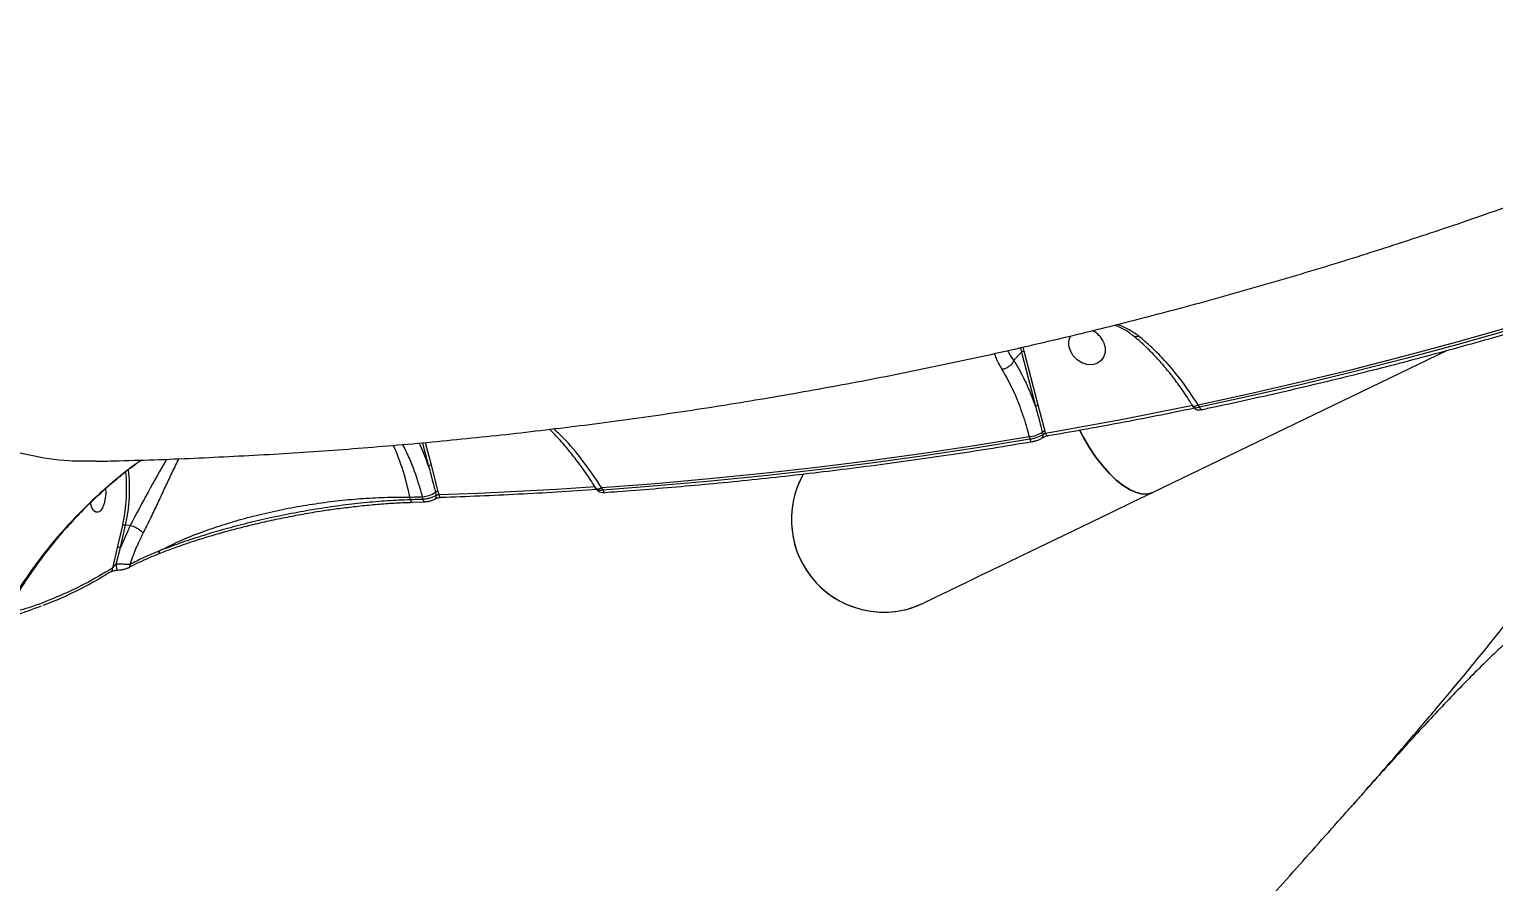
# Model space of a CAD drawing. Header units: millimetres. Extents: x -6028 to 5958, y -6064 to 4137.
# Drawn here: x 838.1 to 1170.8, y -1799.5 to -1605.9 of the extents above; entities that cross this region are included whole.
import ezdxf

# ---------------------------------------------------------------- set-up
doc = ezdxf.new("R2010")
doc.units = ezdxf.units.MM
for name, color, linetype in [('DIKOM_ОБЪЕКТ', 7, 'Continuous'), ('DIKOM_РАЗМЕР_ЗОНА', 7, 'Continuous'), ('DIKOM_РАЗМЕР_ОБЪЕКТА', 7, 'Continuous')]:
    doc.layers.add(name, color=color, linetype=linetype)
doc.styles.add('style1', font='arial.ttf', dxfattribs={"width": 0.8})
doc.dimstyles.new('1-50', dxfattribs={"dimtxt": 300, "dimasz": 200, "dimexe": 100, "dimexo": 0, "dimgap": 100, "dimtad": 1, "dimtxsty": 'style1', "dimcen": 200, "dimclrd": 7, "dimclre": 7, "dimclrt": 7, "dimadec": 1, "dimazin": 2, "dimtfac": 1, "dimtmove": 0, "dimatfit": 2, "dimfxl": 0, "dimlwd": 25, "dimlwe": 18, "dimarcsym": 0})

# ---------------------------------------------------------------- blocks, each defined once
blk = doc.blocks.new('*D9')
at = {"layer": 'Defpoints', "color": 0, "transparency": 16777216}
for p in [(-6027.56, 1459.58), (4556.58, 1382.7), (4556.58, -5964.37)]:
    blk.add_point(p, dxfattribs=at)
at = {"layer": 'DIKOM_РАЗМЕР_ЗОНА', "color": 7, "lineweight": 18, "transparency": 16777216}
for p, q in [((-6027.56, 1459.58), (-6027.56, -6064.37)), ((4556.58, 1382.7), (4556.58, -6064.37))]:
    blk.add_line(p, q, dxfattribs=at)
at = {"layer": 'DIKOM_РАЗМЕР_ЗОНА', "color": 7, "lineweight": 25, "transparency": 16777216}
blk.add_line((-5827.56, -5964.37), (4356.58, -5964.37), dxfattribs=at)
at = {"layer": 'DIKOM_РАЗМЕР_ЗОНА', "color": 7, "transparency": 16777216}
for points in [[(-5827.56, -5931.03), (-5827.56, -5997.7), (-6027.56, -5964.37)], [(4356.58, -5931.03), (4356.58, -5997.7), (4556.58, -5964.37)]]:
    blk.add_solid(points, dxfattribs=at)
at = {"layer": 'DIKOM_РАЗМЕР_ЗОНА', "color": 7, "transparency": 16777216, "insert": (157.08, -5711.2), "char_height": 300, "attachment_point": 5, "style": 'style1'}
blk.add_mtext('10600', dxfattribs=at)
blk = doc.blocks.new('*D11')
at = {"layer": 'Defpoints', "color": 0, "transparency": 16777216}
for p in [(259.43, 2965.58), (1920.55, -3002.33), (4022.59, -3002.33)]:
    blk.add_point(p, dxfattribs=at)
at = {"layer": 'DIKOM_РАЗМЕР_ОБЪЕКТА', "color": 7, "lineweight": 18, "transparency": 16777216}
for p, q in [((259.43, 2965.58), (4122.59, 2965.58)), ((1920.55, -3002.33), (4122.59, -3002.33))]:
    blk.add_line(p, q, dxfattribs=at)
at = {"layer": 'DIKOM_РАЗМЕР_ОБЪЕКТА', "color": 7, "lineweight": 25, "transparency": 16777216}
blk.add_line((4022.59, 2765.58), (4022.59, -2802.33), dxfattribs=at)
at = {"layer": 'DIKOM_РАЗМЕР_ОБЪЕКТА', "color": 7, "transparency": 16777216}
for points in [[(3989.25, 2765.58), (4055.92, 2765.58), (4022.59, 2965.58)], [(3989.25, -2802.33), (4055.92, -2802.33), (4022.59, -3002.33)]]:
    blk.add_solid(points, dxfattribs=at)
at = {"layer": 'DIKOM_РАЗМЕР_ОБЪЕКТА', "color": 7, "transparency": 16777216, "insert": (3769.41, -24.42), "char_height": 300, "attachment_point": 5, "rotation": 90, "style": 'style1'}
blk.add_mtext('6000', dxfattribs=at)
blk = doc.blocks.new('*D12')
at = {"layer": 'Defpoints', "color": 0, "transparency": 16777216}
for p in [(3056.58, 1987.9), (-4027.97, 676.5), (3056.58, -3714.77)]:
    blk.add_point(p, dxfattribs=at)
at = {"layer": 'DIKOM_РАЗМЕР_ОБЪЕКТА', "color": 7, "lineweight": 18, "transparency": 16777216}
for p, q in [((3056.58, 1987.9), (3056.58, -3814.77)), ((-4027.97, 676.5), (-4027.97, -3814.77))]:
    blk.add_line(p, q, dxfattribs=at)
at = {"layer": 'DIKOM_РАЗМЕР_ОБЪЕКТА', "color": 7, "lineweight": 25, "transparency": 16777216}
blk.add_line((-3827.97, -3714.77), (2856.58, -3714.77), dxfattribs=at)
at = {"layer": 'DIKOM_РАЗМЕР_ОБЪЕКТА', "color": 7, "transparency": 16777216}
for points in [[(-3827.97, -3681.44), (-3827.97, -3748.11), (-4027.97, -3714.77)], [(2856.58, -3681.44), (2856.58, -3748.11), (3056.58, -3714.77)]]:
    blk.add_solid(points, dxfattribs=at)
at = {"layer": 'DIKOM_РАЗМЕР_ОБЪЕКТА', "color": 7, "transparency": 16777216, "insert": (20, -3461.6), "char_height": 300, "attachment_point": 5, "style": 'style1'}
blk.add_mtext('7100', dxfattribs=at)

msp = doc.modelspace()

# ---------------------------------------------------------------- linework, layer by layer
at = {"layer": 'DIKOM_ОБЪЕКТ', "color": 7, "linetype": 'Continuous', "lineweight": 15}
for p, q in [((1061.766, -1681.041), (1063.473, -1679.278)), ((1063.244, -1678.254), (1063.473, -1679.278)), ((1063.473, -1679.278), (1066.678, -1691.489)), ((1064.112, -1679.042), (1063.898, -1678.088)), ((1067.317, -1691.253), (1064.112, -1679.042)), ((1160.043, -1678.919), (1093.371, -1711.098)), ((1068.844, -1697.214), (1067.317, -1691.253)), ((1102.677, -1691.843), (1102.453, -1691.477)), ((1102.453, -1691.477), (1102.458, -1691.484)), ((1103.964, -1691.741), (1103.617, -1691.173)), ((1104.557, -1692.319), (1104.569, -1692.317)), ((1065.242, -1698.427), (1065.401, -1699.032)), ((1066.02, -1699.594), (1065.966, -1699.604)), ((1068.244, -1697.416), (1068.385, -1697.954)), ((1068.966, -1697.68), (1068.844, -1697.214)), ((927.456, -1699.874), (928.84, -1705.145)), ((929.478, -1704.909), (928.141, -1699.814)), ((931.002, -1710.856), (929.478, -1704.909)), ((924.677, -1712.761), (924.582, -1712.156)), ((927.4, -1712.07), (927.558, -1712.673)), ((930.401, -1711.058), (930.588, -1711.77)), ((931.215, -1711.67), (931.002, -1710.856)), ((967.111, -1710.527), (966.963, -1710.285)), ((966.963, -1710.285), (966.972, -1710.297)), ((968.487, -1710.57), (968.127, -1709.982)), ((968.945, -1711.167), (968.958, -1711.166)), ((927.978, -1713.272), (925.094, -1713.361)), ((927.978, -1713.272), (927.991, -1713.271)), ((859.386, -1718.302), (858.214, -1723.33)), ((858.848, -1723.57), (860.02, -1718.541)), ((861.083, -1718.57), (858.848, -1723.57)), ((861.083, -1718.57), (860.02, -1718.541)), ((861.086, -1718.571), (861.083, -1718.57)), ((858.214, -1723.33), (857.066, -1728.322)), ((857.908, -1727.38), (858.848, -1723.57)), ((867.429, -1725.104), (867.399, -1725.121)), ((858.174, -1728.819), (858.18, -1728.819)), ((860.71, -1728.193), (860.659, -1728.223))]:
    msp.add_line(p, q, dxfattribs=at)
at = {"layer": 'DIKOM_ОБЪЕКТ', "color": 7, "linetype": 'Continuous', "lineweight": 15, "flags": 128}
for points in [[(1103.617, -1691.173), (1115.437, -1688.616), (1127.201, -1685.917), (1138.908, -1683.076), (1150.555, -1680.094), (1162.141, -1676.97), (1173.666, -1673.705), (1185.126, -1670.3), (1196.522, -1666.755)], [(1196.683, -1667.372), (1185.31, -1670.908), (1173.872, -1674.306), (1162.371, -1677.563), (1150.807, -1680.681), (1139.183, -1683.657), (1127.501, -1686.493), (1115.76, -1689.188), (1103.964, -1691.741)], [(1082.153, -1676.989), (1082.485, -1678.157), (1082.483, -1679.311), (1082.15, -1680.357), (1081.511, -1681.21), (1080.618, -1681.802), (1079.543, -1682.084), (1078.374, -1682.034), (1077.206, -1681.656), (1076.132, -1680.98), (1075.24, -1680.061), (1074.603, -1678.974), (1074.271, -1677.806), (1074.272, -1676.652), (1074.602, -1675.614)], [(1102.393, -1691.361), (1098.237, -1692.212), (1094.075, -1693.046), (1089.906, -1693.862), (1085.73, -1694.661), (1081.549, -1695.442), (1077.361, -1696.206), (1073.167, -1696.952), (1068.966, -1697.68)], [(1103.964, -1691.741), (1104.037, -1691.905), (1104.121, -1692.047), (1104.213, -1692.165), (1104.31, -1692.252), (1104.409, -1692.306), (1104.506, -1692.324), (1104.557, -1692.319)], [(968.127, -1709.982), (980.411, -1709.039), (992.656, -1707.953), (1004.862, -1706.723), (1017.027, -1705.35), (1029.149, -1703.834), (1041.226, -1702.174), (1053.258, -1700.372), (1065.242, -1698.427)], [(1065.401, -1699.032), (1053.441, -1700.973), (1041.434, -1702.771), (1029.381, -1704.427), (1017.284, -1705.941), (1005.145, -1707.313), (992.965, -1708.542), (980.745, -1709.627), (968.487, -1710.57)], [(1065.401, -1699.032), (1065.467, -1699.197), (1065.545, -1699.341), (1065.632, -1699.459), (1065.725, -1699.547), (1065.82, -1699.602), (1065.913, -1699.621), (1065.954, -1699.618)], [(1068.966, -1697.68), (1069.033, -1697.846), (1069.112, -1697.99), (1069.2, -1698.108), (1069.293, -1698.196), (1069.388, -1698.25), (1069.483, -1698.269), (1069.522, -1698.266)], [(1093.371, -1711.098), (1092.249, -1711.44), (1090.991, -1711.452), (1089.617, -1711.134), (1088.151, -1710.493), (1086.619, -1709.538), (1085.045, -1708.286), (1083.458, -1706.759), (1081.884, -1704.982), (1080.351, -1702.987), (1078.885, -1700.806), (1077.51, -1698.479), (1076.727, -1697.005)], [(1076.74, -1697.031), (1077.51, -1698.479), (1078.885, -1700.806), (1080.351, -1702.987), (1081.884, -1704.982), (1083.458, -1706.759), (1085.045, -1708.286), (1086.619, -1709.538), (1088.151, -1710.493), (1089.617, -1711.134), (1090.991, -1711.452), (1092.249, -1711.44), (1093.371, -1711.098)], [(855.491, -1710.298), (855.502, -1711.208), (855.389, -1712.472), (855.135, -1713.628), (854.761, -1714.582), (854.296, -1715.257), (853.778, -1715.597), (853.25, -1715.576), (852.754, -1715.195), (852.331, -1714.485), (852.015, -1713.511)], [(924.582, -1712.156), (924.934, -1712.146), (925.287, -1712.135), (925.639, -1712.124), (925.991, -1712.114), (926.343, -1712.103), (926.696, -1712.092), (927.048, -1712.081), (927.4, -1712.07)], [(927.558, -1712.673), (927.198, -1712.685), (926.838, -1712.696), (926.478, -1712.707), (926.118, -1712.718), (925.758, -1712.729), (925.398, -1712.74), (925.037, -1712.751), (924.677, -1712.761)], [(927.558, -1712.673), (927.603, -1712.84), (927.66, -1712.986), (927.728, -1713.106), (927.803, -1713.196), (927.884, -1713.252), (927.967, -1713.272), (927.978, -1713.272)], [(966.706, -1709.849), (962.285, -1710.141), (957.86, -1710.415), (953.43, -1710.67), (948.995, -1710.907), (944.557, -1711.126), (940.114, -1711.326), (935.666, -1711.507), (931.215, -1711.67)], [(931.215, -1711.67), (931.26, -1711.837), (931.318, -1711.984), (931.386, -1712.104), (931.463, -1712.194), (931.544, -1712.249), (931.628, -1712.269), (931.637, -1712.269)], [(968.487, -1710.57), (968.538, -1710.737), (968.601, -1710.883), (968.675, -1711.002), (968.755, -1711.092), (968.84, -1711.148), (968.926, -1711.168), (968.945, -1711.167)], [(1093.371, -1711.098), (1088.568, -1713.416), (1083.918, -1715.66), (1079.437, -1717.823), (1075.142, -1719.896), (1071.047, -1721.872), (1067.167, -1723.744), (1063.517, -1725.506), (1060.108, -1727.151), (1056.954, -1728.674), (1054.065, -1730.068), (1051.452, -1731.329), (1049.124, -1732.453), (1047.09, -1733.435), (1045.356, -1734.272), (1043.928, -1734.961), (1042.813, -1735.499), (1042.013, -1735.885), (1041.533, -1736.117), (1041.372, -1736.195)], [(925.059, -1713.358), (925.083, -1713.361), (925.094, -1713.361)], [(857.908, -1727.38), (857.896, -1727.65), (857.904, -1727.933), (857.93, -1728.208), (857.974, -1728.451), (858.031, -1728.643), (858.096, -1728.769), (858.165, -1728.819), (858.174, -1728.819)]]:
    msp.add_lwpolyline(points, dxfattribs=at)
at = {"layer": 'DIKOM_ОБЪЕКТ', "color": 7, "linetype": 'Continuous', "lineweight": 15}
for centre, radius, start, end in [((1077.267, -1679.126), 5.332, 23.62029, 64.25857), ((1064.172, -1680.187), 1.146, 93.00536, 127.57884), ((1067.377, -1692.397), 1.146, 93.00883, 127.57537), ((1103.576, -1690.954), 1.251, 198.97621, 221.8423), ((1102.648, -1689.873), 1.622, 263.28227, 306.71691), ((1064.798, -1692.148), 6.295, 274.04834, 303.18611), ((1067.67, -1698.193), 0.753, 309.47218, 18.4769), ((1068.932, -1698.467), 1.256, 94.02449, 123.23124), ((865.689, -1724.18), 60.108, 11.53916, 23.30354), ((822.757, -1710.26), 38.172, 347.46995, 6.46272), ((1175.457, -1881.605), 354.131, 149.82312, 152.58852), ((929.537, -1706.05), 1.143, 92.96558, 127.61024), ((823.232, -1710.273), 37.035, 347.47984, 5.94627), ((1032.244, -1717.282), 21, 150.18058, 295.76417), ((1032.244, -1717.282), 21, 150.26353, 205.76417), ((925.368, -1712.74), 0.691, 181.76376, 243.47335), ((926.955, -1705.791), 6.294, 274.04933, 303.19286), ((929.864, -1712.004), 0.761, 307.9231, 17.91455), ((931.09, -1712.111), 1.258, 94.03193, 123.19474), ((967.549, -1709.735), 0.85, 187.65632, 233.68299), ((967.139, -1708.636), 1.67, 264.25466, 306.27539), ((860.01, -1717.609), 0.932, 228.00884, 270.63048), ((858.837, -1722.638), 0.932, 228.00368, 270.63565), ((866.971, -1724.486), 0.769, 306.52935, 9.43194), ((856.206, -1728.424), 0.866, 303.89547, 6.72979), ((860.233, -1727.505), 0.837, 304.74552, 5.32568), ((1032.244, -1717.282), 21, 205.76417, 295.76417)]:
    msp.add_arc(centre, radius, start, end, dxfattribs=at)
for points, knots in [([(853.327, -1703.967), (851.254, -1704.008), (846.195, -1704.106), (838.28, -1702.849), (829.609, -1700.424), (821.122, -1696.822), (812.679, -1692.04), (804.313, -1686.028), (796.056, -1678.783), (788.088, -1670.461), (780.429, -1661.115), (773.094, -1650.82), (765.965, -1639.411), (759.077, -1626.88), (752.461, -1613.245), (746.259, -1598.798), (740.484, -1583.605), (735.138, -1567.749), (730.138, -1550.981), (725.518, -1533.321), (721.303, -1514.81), (717.584, -1495.838), (714.363, -1476.48), (711.632, -1456.817), (709.35, -1436.545), (707.546, -1415.711), (706.234, -1394.376), (705.511, -1374.499), (705.214, -1356.195), (705.292, -1345.077), (705.331, -1339.512)], [0, 0, 0, 0, 0.0257522, 0.0628656, 0.0989328, 0.1350274, 0.1710945, 0.2082083, 0.245352, 0.2824658, 0.3185592, 0.3546801, 0.3907735, 0.4279123, 0.4650813, 0.50222, 0.5383728, 0.5745531, 0.6107057, 0.6479037, 0.6851317, 0.7223298, 0.7585728, 0.7948434, 0.8310864, 0.8683748, 0.9056932, 0.9429818, 0.9714641, 1, 1, 1, 1]), ([(1267.708, -1607.346), (1263.051, -1609.548), (1253.163, -1614.225), (1237.865, -1621.035), (1221.852, -1627.851), (1205.691, -1634.382), (1189.389, -1640.634), (1172.949, -1646.604), (1156.375, -1652.29), (1139.673, -1657.69), (1122.846, -1662.803), (1105.899, -1667.626), (1088.836, -1672.159), (1071.661, -1676.399), (1054.379, -1680.345), (1036.994, -1683.996), (1019.512, -1687.351), (1001.937, -1690.408), (984.273, -1693.166), (966.525, -1695.624), (948.699, -1697.781), (930.798, -1699.636), (912.829, -1701.189), (894.795, -1702.44), (876.701, -1703.378), (862.871, -1703.888), (855.072, -1704.054), (853.329, -1704.091)], [0, 0, 0, 0, 0.0363834, 0.0772671, 0.1181889, 0.1591503, 0.2001526, 0.2411966, 0.282284, 0.3234154, 0.3645918, 0.4058142, 0.447083, 0.488399, 0.5297628, 0.5711745, 0.6126346, 0.6541433, 0.6957005, 0.7373065, 0.7789607, 0.8206633, 0.8624137, 0.904212, 0.946057, 0.9879488, 1, 1, 1, 1]), ([(1137.93, -1782.968), (1139.614, -1781.068), (1143.202, -1777.019), (1148.867, -1770.53), (1155.094, -1763.289), (1161.809, -1755.326), (1168.942, -1746.66), (1176.405, -1737.315), (1184.421, -1726.894), (1192.88, -1715.33), (1201.684, -1702.532), (1210.479, -1688.849), (1218.529, -1675.275), (1224.551, -1664.513), (1227.589, -1658.597), (1228.486, -1656.85)], [0, 0, 0, 0, 0.0509555, 0.1085702, 0.1720064, 0.2408813, 0.3147116, 0.3928994, 0.4747271, 0.56983, 0.6683233, 0.7703777, 0.8765601, 0.9635397, 1, 1, 1, 1]), ([(1197.374, -1667.924), (1194.554, -1668.812), (1186.38, -1671.385), (1172.752, -1675.432), (1156.45, -1679.971), (1140.024, -1684.227), (1123.77, -1688.13), (1111.923, -1690.765), (1105.6, -1692.099), (1104.557, -1692.319)], [0, 0, 0, 0, 0.093012, 0.2696556, 0.4463009, 0.6229466, 0.7995935, 0.9669468, 1, 1, 1, 1]), ([(1090.035, -1675.55), (1088.944, -1674.779), (1087.49, -1673.751), (1085.714, -1673.138), (1085.271, -1672.985)], [0, 0, 0, 0, 0.7506805, 1, 1, 1, 1]), ([(1088.839, -1675.515), (1088.532, -1675.268), (1087.7, -1674.6), (1086.302, -1673.795), (1085.157, -1673.321), (1084.692, -1673.128)], [0, 0, 0, 0, 0.2573335, 0.6988162, 1, 1, 1, 1]), ([(1102.426, -1691.506), (1101.965, -1690.759), (1100.872, -1688.987), (1099.018, -1686.35), (1096.905, -1683.599), (1094.716, -1681.038), (1092.481, -1678.704), (1090.518, -1676.845), (1089.303, -1675.871), (1088.847, -1675.506)], [0, 0, 0, 0, 0.115664, 0.2742047, 0.4330677, 0.5915928, 0.7493335, 0.9059062, 1, 1, 1, 1]), ([(1088.869, -1675.468), (1088.992, -1675.543), (1089.253, -1675.702), (1089.662, -1675.662), (1089.933, -1675.586), (1089.999, -1675.563), (1090.035, -1675.55)], [0, 0, 0, 0, 0.4043287, 0.8565415, 0.9239597, 1, 1, 1, 1]), ([(1103.617, -1691.173), (1102.361, -1689.281), (1099.813, -1685.441), (1095.922, -1680.921), (1092.62, -1677.668), (1090.784, -1676.164), (1090.035, -1675.55)], [0, 0, 0, 0, 0.3072612, 0.6233173, 0.8463539, 1, 1, 1, 1]), ([(1057.394, -1679.604), (1057.487, -1679.936), (1057.778, -1680.97), (1058.533, -1682.272), (1059.046, -1683.156)], [0, 0, 0, 0, 0.32122091, 1, 1, 1, 1]), ([(1061.764, -1681.046), (1061.764, -1681.045), (1061.167, -1680.316), (1060.799, -1679.612), (1060.432, -1678.91)], [0, 0, 0, 0, 0.0004235, 1, 1, 1, 1]), ([(1061.764, -1681.046), (1061.674, -1681.267), (1061.493, -1681.709), (1060.934, -1682.321), (1060.236, -1682.808), (1059.618, -1683.051), (1059.223, -1683.134), (1059.088, -1683.151), (1059.046, -1683.156)], [0, 0, 0, 0, 0.2204979, 0.4409733, 0.661441, 0.8819338, 0.9635487, 1, 1, 1, 1]), ([(1061.766, -1681.041), (1061.766, -1681.042), (1061.765, -1681.043), (1061.764, -1681.045), (1061.764, -1681.046)], [0, 0, 0, 0, 0.69831728, 1, 1, 1, 1]), ([(1066.678, -1691.489), (1066.279, -1690.408), (1065.477, -1688.238), (1063.868, -1684.641), (1062.565, -1682.409), (1061.766, -1681.041)], [0, 0, 0, 0, 0.2774587, 0.5572905, 1, 1, 1, 1]), ([(1059.046, -1683.156), (1059.791, -1684.446), (1061.252, -1686.979), (1063.149, -1691.526), (1064.437, -1695.403), (1065.073, -1697.791), (1065.242, -1698.427)], [0, 0, 0, 0, 0.3028985, 0.5944648, 0.892029, 1, 1, 1, 1]), ([(1066.678, -1691.489), (1066.761, -1691.79), (1067.173, -1693.297), (1067.681, -1695.272), (1068.122, -1696.953), (1068.244, -1697.416)], [0, 0, 0, 0, 0.1533055, 0.7665782, 1, 1, 1, 1]), ([(1102.591, -1692.019), (1099.78, -1692.593), (1091.382, -1694.307), (1080.356, -1696.383), (1072.117, -1697.815), (1069.522, -1698.266)], [0, 0, 0, 0, 0.2563475, 0.7658435, 1, 1, 1, 1]), ([(1104.566, -1692.307), (1104.383, -1692.344), (1104, -1692.42), (1103.544, -1692.411), (1103.102, -1692.265), (1102.808, -1692.058), (1102.72, -1691.885), (1102.693, -1691.833)], [0, 0, 0, 0, 0.2575477, 0.5378229, 0.7474374, 0.9248408, 1, 1, 1, 1]), ([(1103.964, -1691.741), (1103.912, -1691.757), (1103.632, -1691.841), (1103.193, -1691.935), (1102.797, -1691.951), (1102.727, -1691.867), (1102.696, -1691.831)], [0, 0, 0, 0, 0.0766285, 0.4120451, 0.7418802, 1, 1, 1, 1]), ([(966.916, -1710.334), (966.638, -1709.874), (965.712, -1708.343), (964.017, -1705.877), (961.85, -1702.951), (959.592, -1700.221), (957.753, -1698.161), (956.659, -1697.099), (956.353, -1696.803)], [0, 0, 0, 0, 0.0890266, 0.2959202, 0.5039282, 0.7122015, 0.9196213, 1, 1, 1, 1]), ([(968.127, -1709.982), (966.765, -1707.962), (964.003, -1703.864), (960.286, -1699.489), (957.994, -1697.311), (957.335, -1696.684)], [0, 0, 0, 0, 0.4092918, 0.8301113, 1, 1, 1, 1]), ([(1065.954, -1699.618), (1062.975, -1700.112), (1054.335, -1701.543), (1039.962, -1703.693), (1022.809, -1705.974), (1005.568, -1707.964), (988.548, -1709.636), (976.322, -1710.637), (969.879, -1711.1), (968.945, -1711.168)], [0, 0, 0, 0, 0.0934437, 0.2709178, 0.448392, 0.6258677, 0.803343, 0.9714823, 1, 1, 1, 1]), ([(1068.385, -1697.954), (1068.36, -1697.972), (1068.182, -1698.1), (1067.75, -1698.345), (1067.002, -1698.651), (1066.175, -1698.902), (1065.659, -1698.989), (1065.401, -1699.032)], [0, 0, 0, 0, 0.0387956, 0.2783771, 0.518666, 0.7594551, 1, 1, 1, 1]), ([(1068.142, -1698.765), (1068.035, -1698.841), (1067.755, -1699.04), (1067.141, -1699.301), (1066.492, -1699.519), (1066.133, -1699.576), (1066.02, -1699.594)], [0, 0, 0, 0, 0.1957372, 0.5143436, 0.8457778, 1, 1, 1, 1]), ([(1069.518, -1698.268), (1069.499, -1698.271), (1069.399, -1698.285), (1069.146, -1698.348), (1068.797, -1698.457), (1068.474, -1698.591), (1068.267, -1698.696), (1068.17, -1698.76), (1068.158, -1698.769), (1068.157, -1698.769)], [0, 0, 0, 0, 0.0450486, 0.2384249, 0.4572743, 0.6824929, 0.8586162, 0.9922039, 1, 1, 1, 1]), ([(1068.966, -1697.68), (1068.917, -1697.699), (1068.82, -1697.736), (1068.66, -1697.808), (1068.513, -1697.88), (1068.426, -1697.928), (1068.39, -1697.951), (1068.385, -1697.954)], [0, 0, 0, 0, 0.244154, 0.4858328, 0.7246988, 0.9618671, 1, 1, 1, 1]), ([(922.935, -1700.264), (923.469, -1701.31), (924.834, -1703.986), (926.284, -1708.086), (927.131, -1711.108), (927.4, -1712.07)], [0, 0, 0, 0, 0.3042929, 0.778528, 1, 1, 1, 1]), ([(928.84, -1705.145), (928.281, -1703.585), (927.621, -1701.743), (926.829, -1700.179), (926.707, -1699.938)], [0, 0, 0, 0, 0.8464206, 1, 1, 1, 1]), ([(863.621, -1703.795), (863.512, -1703.865), (861.586, -1705.109), (858.222, -1707.811), (853.547, -1711.817), (848.362, -1716.886), (842.844, -1723.032), (837.411, -1730.305), (833.978, -1735.882), (832.353, -1739.003), (832.019, -1739.643)], [0, 0, 0, 0, 0.0071562, 0.1263202, 0.2457998, 0.3648311, 0.5596031, 0.7548866, 0.9497192, 1, 1, 1, 1]), ([(863.598, -1703.795), (863.561, -1703.821), (862.419, -1704.591), (860.231, -1706.285), (856.928, -1708.957), (853.581, -1711.933), (850.243, -1715.169), (847.005, -1718.601), (843.884, -1722.218), (840.906, -1726.009), (838.08, -1729.951), (835.504, -1733.971), (833.563, -1737.301), (832.605, -1739.271), (832.3, -1739.898)], [0, 0, 0, 0, 0.0025422, 0.0766506, 0.1571918, 0.2462026, 0.338243, 0.43386, 0.5326584, 0.6343044, 0.7391934, 0.8461819, 0.9510376, 1, 1, 1, 1]), ([(864.033, -1720.335), (864.207, -1719.995), (864.916, -1718.609), (866.155, -1716.061), (867.704, -1712.757), (869.187, -1709.562), (870.682, -1706.365), (871.631, -1704.497), (872.14, -1703.494)], [0, 0, 0, 0, 0.05970545, 0.24271858, 0.42585037, 0.60741066, 0.78908709, 1, 1, 1, 1]), ([(928.84, -1705.145), (928.922, -1705.446), (929.334, -1706.952), (929.842, -1708.924), (930.281, -1710.6), (930.401, -1711.058)], [0, 0, 0, 0, 0.1536536, 0.7682889, 1, 1, 1, 1]), ([(867.729, -1724.36), (869.204, -1723.614), (872.155, -1722.121), (877.043, -1720.155), (882.034, -1718.437), (887.034, -1716.965), (892.257, -1715.657), (897.647, -1714.538), (903.132, -1713.616), (908.641, -1712.901), (914.098, -1712.418), (919.461, -1712.141), (922.877, -1712.151), (924.582, -1712.156)], [0, 0, 0, 0, 0.1033726, 0.2067495, 0.2946061, 0.3827331, 0.4705911, 0.5587474, 0.6471798, 0.7353362, 0.8234656, 0.9118708, 1, 1, 1, 1]), ([(924.677, -1712.761), (922.973, -1712.832), (919.559, -1712.975), (914.186, -1713.439), (908.71, -1714.076), (903.175, -1714.902), (897.658, -1715.885), (892.23, -1717.01), (886.966, -1718.257), (881.923, -1719.598), (876.942, -1721.076), (872.103, -1722.675), (869.187, -1723.799), (867.729, -1724.36)], [0, 0, 0, 0, 0.0886933, 0.1776682, 0.2663601, 0.3550654, 0.4440589, 0.5327631, 0.6211401, 0.7098011, 0.7981769, 0.899087, 1, 1, 1, 1]), ([(930.588, -1711.77), (930.564, -1711.786), (930.386, -1711.909), (929.949, -1712.137), (929.19, -1712.405), (928.348, -1712.603), (927.822, -1712.65), (927.558, -1712.673)], [0, 0, 0, 0, 0.0371044, 0.277982, 0.5187579, 0.7593212, 1, 1, 1, 1]), ([(930.323, -1712.593), (930.224, -1712.659), (929.917, -1712.864), (929.484, -1713.031), (929.153, -1713.094), (929.117, -1713.101)], [0, 0, 0, 0, 0.29850514, 0.92264923, 1, 1, 1, 1]), ([(931.633, -1712.271), (931.615, -1712.271), (931.519, -1712.271), (931.278, -1712.3), (930.948, -1712.364), (930.645, -1712.455), (930.449, -1712.536), (930.353, -1712.59), (930.344, -1712.596), (930.341, -1712.598)], [0, 0, 0, 0, 0.0438997, 0.2300813, 0.4402403, 0.6568198, 0.8249082, 0.9521775, 1, 1, 1, 1]), ([(931.215, -1711.67), (931.161, -1711.669), (931.052, -1711.666), (930.879, -1711.685), (930.722, -1711.717), (930.63, -1711.748), (930.593, -1711.767), (930.588, -1711.77)], [0, 0, 0, 0, 0.2401989, 0.48109, 0.7222664, 0.9629633, 1, 1, 1, 1]), ([(967.162, -1710.446), (964.096, -1710.647), (955.206, -1711.229), (943.363, -1711.834), (934.569, -1712.16), (931.637, -1712.269)], [0, 0, 0, 0, 0.25979, 0.7532171, 1, 1, 1, 1]), ([(968.956, -1711.153), (968.756, -1711.166), (968.323, -1711.194), (967.804, -1711.088), (967.342, -1710.857), (967.182, -1710.606), (967.127, -1710.52)], [0, 0, 0, 0, 0.2757635, 0.5947429, 0.8618564, 1, 1, 1, 1]), ([(968.487, -1710.57), (968.413, -1710.585), (968.1, -1710.648), (967.635, -1710.694), (967.236, -1710.657), (967.162, -1710.557), (967.131, -1710.515)], [0, 0, 0, 0, 0.10460799, 0.44008609, 0.76121377, 1, 1, 1, 1]), ([(874.346, -1722.547), (875.146, -1722.274), (877.033, -1721.63), (880.318, -1720.653), (884.068, -1719.601), (888.016, -1718.591), (892.082, -1717.64), (896.202, -1716.767), (900.385, -1715.975), (904.361, -1715.3), (906.94, -1714.938), (908.09, -1714.777)], [0, 0, 0, 0, 0.08486752, 0.20031126, 0.31574224, 0.43455214, 0.55335823, 0.66915928, 0.78496761, 0.90417135, 1, 1, 1, 1]), ([(925.057, -1713.413), (924.482, -1713.429), (922.709, -1713.477), (919.602, -1713.664), (915.768, -1713.969), (911.915, -1714.36), (909.332, -1714.694), (908.072, -1714.856)], [0, 0, 0, 0, 0.1077591, 0.3326623, 0.5585021, 0.7846706, 1, 1, 1, 1]), ([(929.117, -1713.101), (928.877, -1713.158), (928.491, -1713.251), (928.127, -1713.256), (927.989, -1713.258)], [0, 0, 0, 0, 0.6224048, 1, 1, 1, 1]), ([(1359.251, -1762.965), (1354.193, -1759.937), (1344.072, -1753.877), (1329.542, -1745.768), (1315.379, -1738.398), (1301.663, -1731.935), (1288.402, -1726.442), (1275.894, -1722.091), (1264.121, -1718.89), (1253.039, -1716.804), (1242.375, -1715.807), (1232.132, -1715.96), (1222.268, -1717.294), (1213.329, -1719.675), (1205.201, -1722.883), (1197.761, -1726.7), (1190.432, -1731.325), (1183.086, -1736.8), (1175.636, -1743.165), (1167.976, -1750.431), (1160.098, -1758.49), (1151.792, -1767.449), (1144.579, -1775.472), (1139.857, -1780.801), (1138.299, -1782.559)], [0, 0, 0, 0, 0.04950512, 0.09904202, 0.14854465, 0.19930904, 0.25011039, 0.30087317, 0.3495386, 0.39823816, 0.44690453, 0.49678446, 0.54669919, 0.59658206, 0.63818896, 0.67983014, 0.7214716, 0.76307882, 0.80583129, 0.84862669, 0.89141729, 0.93416343, 0.97828958, 1, 1, 1, 1]), ([(864.033, -1720.335), (864.016, -1720.315), (863.964, -1720.252), (863.774, -1720.052), (863.366, -1719.711), (862.686, -1719.274), (861.884, -1718.856), (861.363, -1718.67), (861.086, -1718.571)], [0, 0, 0, 0, 0.03431031, 0.10613988, 0.32205476, 0.53803826, 0.75397256, 1, 1, 1, 1]), ([(861.067, -1727.427), (861.478, -1726.233), (862.305, -1723.836), (863.455, -1721.505), (864.033, -1720.335)], [0, 0, 0, 0, 0.4978707, 1, 1, 1, 1]), ([(874.545, -1722.529), (873.634, -1722.837), (871.676, -1723.498), (869.309, -1724.37), (867.934, -1724.928), (867.441, -1725.127)], [0, 0, 0, 0, 0.3586116, 0.7701876, 1, 1, 1, 1]), ([(867.401, -1725.124), (866.709, -1725.406), (865.154, -1726.038), (863.046, -1727.007), (861.505, -1727.754), (860.82, -1728.141), (860.715, -1728.201)], [0, 0, 0, 0, 0.26928353, 0.60470027, 0.93974391, 1, 1, 1, 1]), ([(867.729, -1724.36), (866.489, -1724.877), (863.991, -1725.916), (862.046, -1726.921), (861.067, -1727.427)], [0, 0, 0, 0, 0.4964881, 1, 1, 1, 1]), ([(857.066, -1728.322), (854.971, -1729.541), (850.78, -1731.979), (844.432, -1734.92), (838.458, -1737.243), (834.59, -1738.296), (832.862, -1738.767)], [0, 0, 0, 0, 0.26192323, 0.52384436, 0.78720747, 1, 1, 1, 1]), ([(856.672, -1729.117), (855.478, -1729.839), (852.712, -1731.509), (848.349, -1733.747), (844.402, -1735.589), (842.031, -1736.483), (841.251, -1736.777)], [0, 0, 0, 0, 0.2342855, 0.5423574, 0.849355, 1, 1, 1, 1]), ([(858.174, -1728.82), (858.1, -1728.824), (857.929, -1728.832), (857.629, -1728.871), (857.284, -1728.938), (856.942, -1729.031), (856.719, -1729.125), (856.693, -1729.141), (856.686, -1729.146)], [0, 0, 0, 0, 0.103357, 0.2390099, 0.4103619, 0.6291718, 0.8920012, 1, 1, 1, 1]), ([(857.908, -1727.38), (857.873, -1727.393), (857.814, -1727.414), (857.697, -1727.488), (857.526, -1727.632), (857.305, -1727.898), (857.154, -1728.143), (857.079, -1728.296), (857.066, -1728.322)], [0, 0, 0, 0, 0.072677, 0.1228526, 0.2789746, 0.5489764, 0.92466, 1, 1, 1, 1]), ([(861.067, -1727.427), (860.829, -1727.429), (860.394, -1727.433), (859.486, -1727.419), (858.65, -1727.402), (858.16, -1727.388), (857.908, -1727.38)], [0, 0, 0, 0, 0.3312019, 0.60779348, 0.79831131, 1, 1, 1, 1]), ([(860.653, -1728.214), (860.587, -1728.252), (860.326, -1728.403), (859.797, -1728.571), (859.063, -1728.734), (858.481, -1728.813), (858.193, -1728.814), (858.12, -1728.814)], [0, 0, 0, 0, 0.1089887, 0.4321015, 0.6982561, 0.9238846, 1, 1, 1, 1]), ([(832.424, -1739.649), (833.241, -1739.429), (836.087, -1738.663), (838.923, -1737.604), (840.944, -1736.85)], [0, 0, 0, 0, 0.28737373, 1, 1, 1, 1]), ([(1030.518, -1898.441), (1032.11, -1896.771), (1036.447, -1892.219), (1043.428, -1884.879), (1051.465, -1876.424), (1059.387, -1868.084), (1066.513, -1860.585), (1072.789, -1853.972), (1078.873, -1847.53), (1085.407, -1840.578), (1092.354, -1833.142), (1099.125, -1825.85), (1105.719, -1818.7), (1112.138, -1811.693), (1118.377, -1804.832), (1124.443, -1798.11), (1130.326, -1791.538), (1134.932, -1786.346), (1137.56, -1783.382), (1138.294, -1782.554)], [0, 0, 0, 0, 0.03901948, 0.10633154, 0.17366024, 0.24092964, 0.30808647, 0.35704362, 0.40570933, 0.46989952, 0.53378067, 0.59738336, 0.66074229, 0.72389065, 0.78686186, 0.8496882, 0.91240152, 0.97552465, 1, 1, 1, 1])]:
    msp.add_open_spline(points, degree=3, knots=knots, dxfattribs=at)

# ---------------------------------------------------------------- dimensions: what is measured, and where the dimension line sits
at = {"layer": 'DIKOM_РАЗМЕР_ЗОНА'}
dim = msp.add_linear_dim(base=(4556.575, -5964.368), p1=(-6027.562, 1459.576), p2=(4556.575, 1382.704), text='10600', dimstyle='1-50', dxfattribs=at)
dim.commit()
dim.dimension.update_dxf_attribs({"geometry": '*D9', "text_midpoint": (157.08, -5964.368), "dimtype": 160})
at = {"layer": 'DIKOM_РАЗМЕР_ОБЪЕКТА'}
dim = msp.add_linear_dim(base=(4022.586, -3002.33), p1=(259.433, 2965.575), p2=(1920.546, -3002.33), angle=90, text='6000', dimstyle='1-50', dxfattribs=at)
dim.commit()
dim.dimension.update_dxf_attribs({"geometry": '*D11', "text_midpoint": (4022.586, -24.423), "dimtype": 160})
dim = msp.add_linear_dim(base=(3056.575, -3714.774), p1=(-4027.972, 676.501), p2=(3056.575, 1987.897), text='7100', dimstyle='1-50', dxfattribs=at)
dim.commit()
dim.dimension.update_dxf_attribs({"geometry": '*D12', "text_midpoint": (20, -3714.774), "dimtype": 160})

doc.saveas('drawing.dxf')
